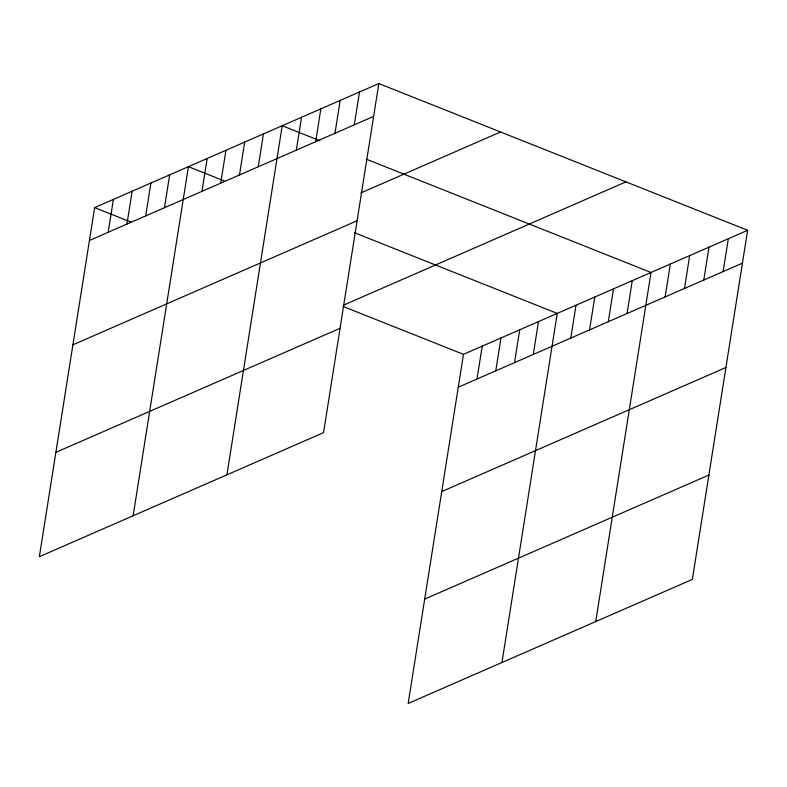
<?xml version="1.0" encoding="UTF-8"?>
<svg xmlns="http://www.w3.org/2000/svg" width="787" height="787" viewBox="0 0 787 787"><rect width="100%" height="100%" fill="white"/><g stroke="black" fill="none" stroke-linecap="round" stroke-linejoin="round"><path stroke-width="1.18" d="M378.832 83.55L94.647 207.601L39.35 556.704L323.536 432.653L378.832 83.55L747.65 230.296L692.353 579.399L408.168 703.45L463.464 354.347L747.65 230.296M108.193 232.273L113.397 199.416M126.953 224.079L132.157 191.221M145.703 215.894L150.907 183.037M164.463 207.709L169.667 174.852M133.131 515.77L188.427 166.667L224.934 181.187M201.974 191.33L207.178 158.472M220.734 183.145L225.938 150.287M239.494 174.96L244.698 142.103M258.244 166.775L263.448 133.918M226.912 474.827L282.208 125.723L319.827 140.696M296.325 150.15L301.529 117.293M315.656 141.709L320.86 108.852M334.977 133.278L340.181 100.421M354.298 124.838L359.502 91.981M477.011 379.019L482.215 346.162M495.771 370.834L500.975 337.977M514.531 362.64L519.735 329.783M533.281 354.455L538.485 321.598M501.949 662.516L557.245 313.413L354.593 232.785M570.791 338.085L576.005 305.228M589.552 329.891L594.756 297.033M608.312 321.706L613.516 288.849M627.062 313.521L632.266 280.664M595.729 621.582L651.026 272.479L366.299 159.181M665.143 296.896L670.347 264.038M684.474 288.465L689.678 255.608M703.794 280.024L708.998 247.167M723.125 271.594L728.329 238.736M89.443 240.458L373.628 116.407M360.889 192.933L500.542 131.98M72.906 344.814L357.101 220.763M343.958 304.962L625.94 181.866M55.877 452.338L340.063 328.287M458.26 387.204L742.446 263.153M441.733 491.57L725.919 367.519M424.695 599.094L708.89 475.043M94.647 207.601L131.154 222.131M342.857 306.359L463.464 354.347"/></g></svg>
